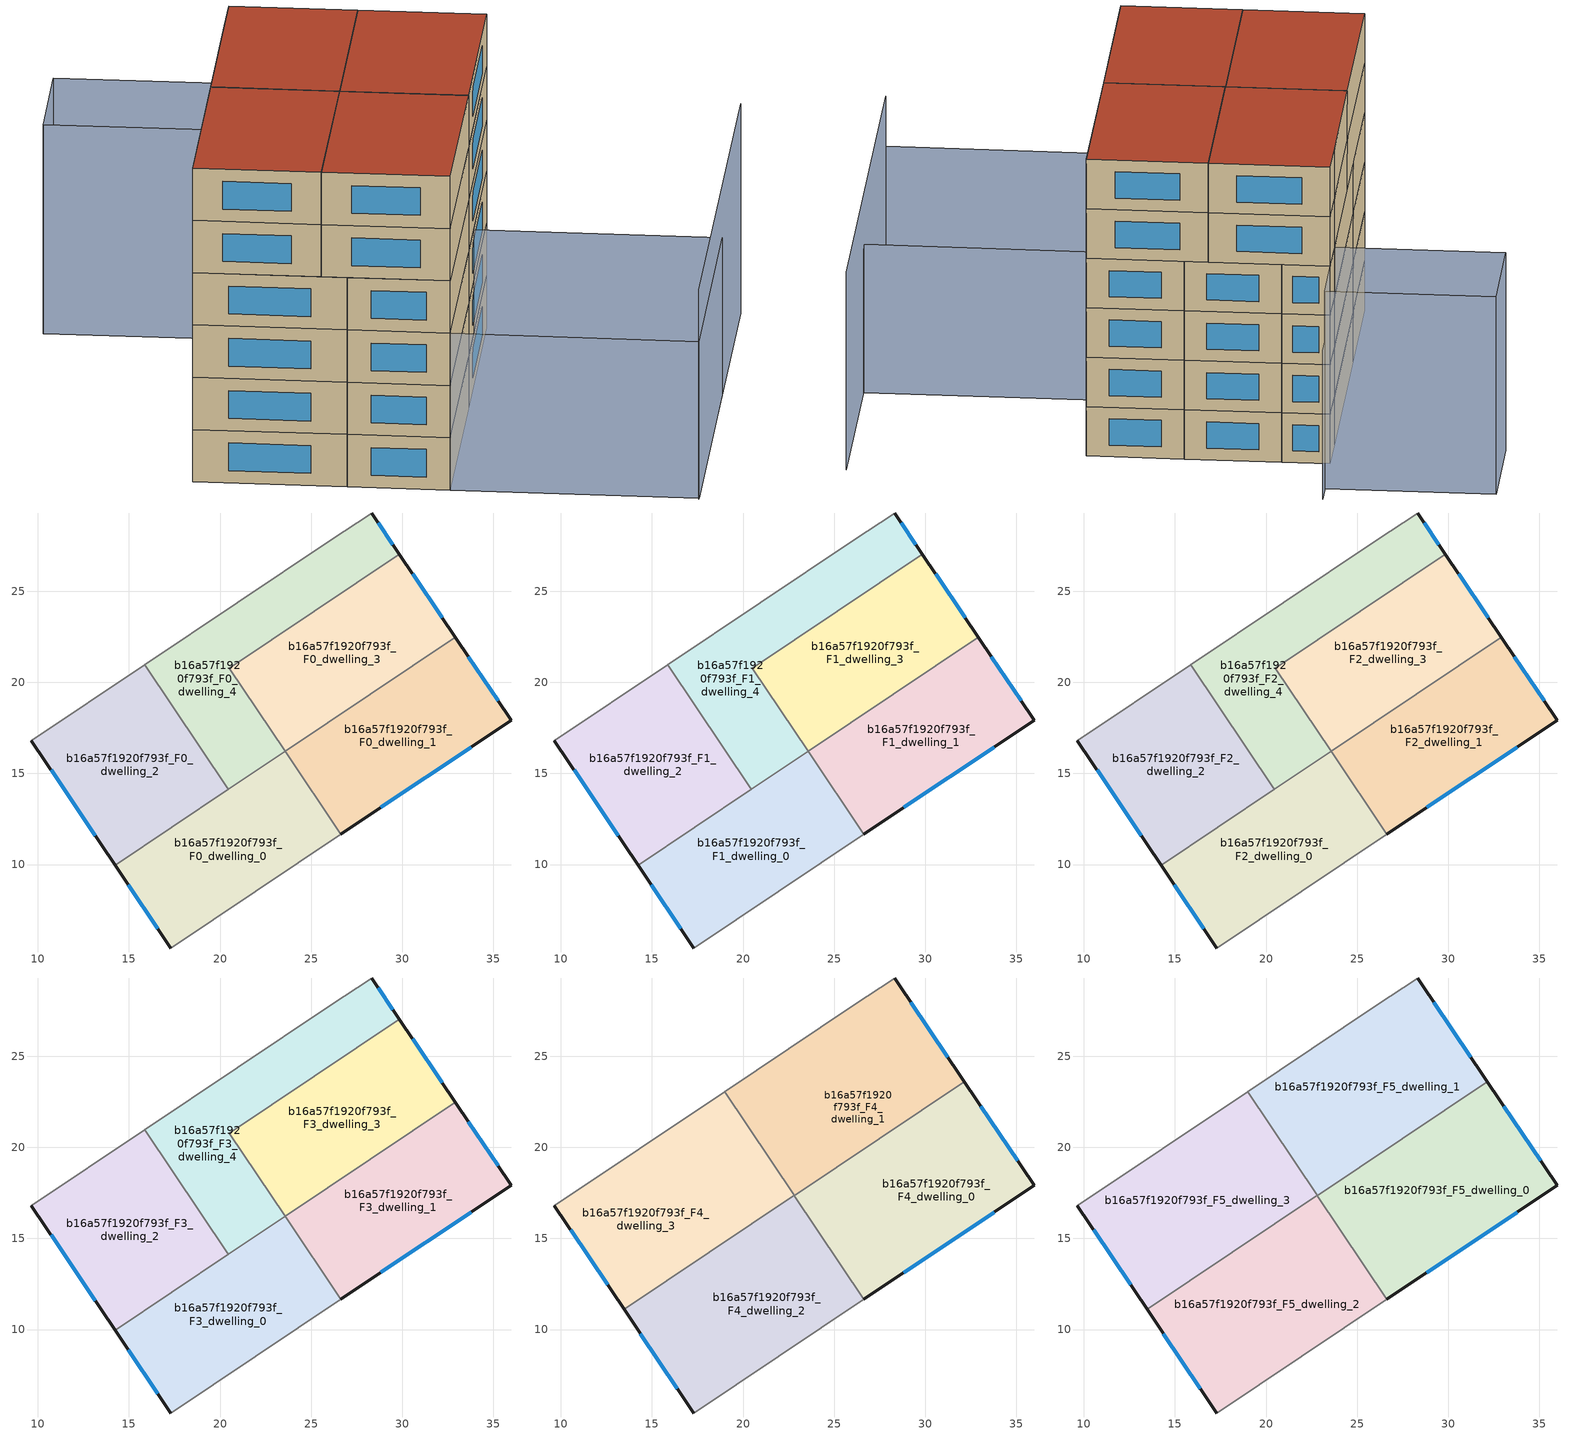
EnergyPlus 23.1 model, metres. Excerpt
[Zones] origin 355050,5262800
b16a57f1920f793f_F0_dwelling_0
 floor ground (EU_floor_Construction): 23.58,16.22 26.63,11.67 17.3,5.42 14.24,9.97 z0
 wall outside (EU_wall_Construction): 14.24,9.97 17.3,5.42 z0:3
 wall to b16a57f1920f793f_F0_dwelling_1 (EU_wall_Construction): 26.63,11.67 23.58,16.22 z0:3
 wall adiabatic (EU_wall_Construction): 17.3,5.42 26.63,11.67 z0:3
 wall to b16a57f1920f793f_F0_dwelling_2 (EU_wall_Construction): 20.45,14.13 14.24,9.97 z0:3
 wall to b16a57f1920f793f_F0_dwelling_4 (EU_wall_Construction): 23.57,16.21 20.45,14.13 z0:3
 wall to b16a57f1920f793f_F0_dwelling_3 (EU_wall_Construction): 23.58,16.23 23.57,16.22 z0:3
 window (EU_Window_Construction): 14.96,8.9 16.58,6.49 z0.7:2.3
b16a57f1920f793f_F0_dwelling_1
 floor ground (EU_floor_Construction): 32.9,22.47 35.97,17.91 26.63,11.67 23.58,16.22 z0
 wall outside (EU_wall_Construction): 26.63,11.67 35.97,17.91 32.9,22.47 z0:3
 wall to b16a57f1920f793f_F0_dwelling_3 (EU_wall_Construction): 32.9,22.47 23.58,16.22 z0:3
 window (EU_Window_Construction): 28.82,13.13 33.78,16.45 / 35.25,18.98 33.62,21.4 z0.7:2.3
b16a57f1920f793f_F0_dwelling_2
 floor ground (EU_floor_Construction): 15.87,20.97 20.45,14.13 14.24,9.97 9.65,16.8 z0
 wall outside (EU_wall_Construction): 9.65,16.8 14.24,9.97 z0:3
 wall adiabatic (EU_wall_Construction): 15.87,20.97 9.65,16.8 z0:3
 wall to b16a57f1920f793f_F0_dwelling_4 (EU_wall_Construction): 20.45,14.13 15.87,20.97 z0:3
 window (EU_Window_Construction): 10.72,15.19 13.16,11.57 z0.7:2.3
b16a57f1920f793f_F0_dwelling_3
 floor ground (EU_floor_Construction): 29.84,27.02 32.9,22.47 23.57,16.21 20.51,20.77 z0
 wall outside (EU_wall_Construction): 32.9,22.47 29.84,27.02 z0:3
 wall to b16a57f1920f793f_F0_dwelling_4 (EU_wall_Construction): 29.84,27.02 20.51,20.77 23.57,16.21 z0:3
 window (EU_Window_Construction): 32.18,23.54 30.56,25.95 z0.7:2.3
b16a57f1920f793f_F0_dwelling_4
 floor ground (EU_floor_Construction): 28.31,29.29 29.84,27.02 20.51,20.77 23.57,16.21 20.45,14.13 15.87,20.97 26.03,27.77 z0
 wall outside (EU_wall_Construction): 29.84,27.02 28.31,29.29 z0:3
 wall adiabatic (EU_wall_Construction): 28.31,29.29 26.03,27.77 15.87,20.97 z0:3
 window (EU_Window_Construction): 29.48,27.55 28.67,28.76 z0.7:2.3
b16a57f1920f793f_F1_dwelling_0
 floor to b16a57f1920f793f_F0_dwelling_0 (EU_floor_Construction): 23.58,16.22 26.63,11.67 17.3,5.42 14.24,9.97 z3
 wall outside (EU_wall_Construction): 14.24,9.97 17.3,5.42 z3:6
 wall to b16a57f1920f793f_F1_dwelling_1 (EU_wall_Construction): 26.63,11.67 23.58,16.22 z3:6
 wall adiabatic (EU_wall_Construction): 17.3,5.42 26.63,11.67 z3:6
 wall to b16a57f1920f793f_F1_dwelling_2 (EU_wall_Construction): 20.45,14.13 14.24,9.97 z3:6
 wall to b16a57f1920f793f_F1_dwelling_4 (EU_wall_Construction): 23.57,16.21 20.45,14.13 z3:6
 wall to b16a57f1920f793f_F1_dwelling_3 (EU_wall_Construction): 23.58,16.23 23.57,16.22 z3:6
 window (EU_Window_Construction): 14.96,8.9 16.58,6.49 z3.7:5.3
b16a57f1920f793f_F1_dwelling_1
 floor to b16a57f1920f793f_F0_dwelling_1 (EU_floor_Construction): 32.9,22.47 35.97,17.91 26.63,11.67 23.58,16.22 z3
 wall outside (EU_wall_Construction): 26.63,11.67 35.97,17.91 32.9,22.47 z3:6
 wall to b16a57f1920f793f_F1_dwelling_3 (EU_wall_Construction): 32.9,22.47 23.58,16.22 z3:6
 window (EU_Window_Construction): 28.82,13.13 33.78,16.45 / 35.25,18.98 33.62,21.4 z3.7:5.3
b16a57f1920f793f_F1_dwelling_2
 floor to b16a57f1920f793f_F0_dwelling_2 (EU_floor_Construction): 15.87,20.97 20.45,14.13 14.24,9.97 9.65,16.8 z3
 wall outside (EU_wall_Construction): 9.65,16.8 14.24,9.97 z3:6
 wall adiabatic (EU_wall_Construction): 15.87,20.97 9.65,16.8 z3:6
 wall to b16a57f1920f793f_F1_dwelling_4 (EU_wall_Construction): 20.45,14.13 15.87,20.97 z3:6
 window (EU_Window_Construction): 10.72,15.19 13.16,11.57 z3.7:5.3
b16a57f1920f793f_F1_dwelling_3
 floor to b16a57f1920f793f_F0_dwelling_3 (EU_floor_Construction): 29.84,27.02 32.9,22.47 23.57,16.21 20.51,20.77 z3
 wall outside (EU_wall_Construction): 32.9,22.47 29.84,27.02 z3:6
 wall to b16a57f1920f793f_F1_dwelling_4 (EU_wall_Construction): 29.84,27.02 20.51,20.77 23.57,16.21 z3:6
 window (EU_Window_Construction): 32.18,23.54 30.56,25.95 z3.7:5.3
b16a57f1920f793f_F1_dwelling_4
 floor to b16a57f1920f793f_F0_dwelling_4 (EU_floor_Construction): 28.31,29.29 29.84,27.02 20.51,20.77 23.57,16.21 20.45,14.13 15.87,20.97 26.03,27.77 z3
 wall outside (EU_wall_Construction): 29.84,27.02 28.31,29.29 z3:6
 wall adiabatic (EU_wall_Construction): 28.31,29.29 26.03,27.77 15.87,20.97 z3:6
 window (EU_Window_Construction): 29.48,27.55 28.67,28.76 z3.7:5.3
b16a57f1920f793f_F2_dwelling_0
 floor to b16a57f1920f793f_F1_dwelling_0 (EU_floor_Construction): 23.58,16.22 26.63,11.67 17.3,5.42 14.24,9.97 z6
 wall outside (EU_wall_Construction): 14.24,9.97 17.3,5.42 z6:9
 wall to b16a57f1920f793f_F2_dwelling_1 (EU_wall_Construction): 26.63,11.67 23.58,16.22 z6:9
 wall adiabatic (EU_wall_Construction): 17.3,5.42 26.63,11.67 z6:9
 wall to b16a57f1920f793f_F2_dwelling_2 (EU_wall_Construction): 20.45,14.13 14.24,9.97 z6:9
 wall to b16a57f1920f793f_F2_dwelling_4 (EU_wall_Construction): 23.57,16.21 20.45,14.13 z6:9
 wall to b16a57f1920f793f_F2_dwelling_3 (EU_wall_Construction): 23.58,16.23 23.57,16.22 z6:9
 window (EU_Window_Construction): 14.96,8.9 16.58,6.49 z6.7:8.3
b16a57f1920f793f_F2_dwelling_1
 floor to b16a57f1920f793f_F1_dwelling_1 (EU_floor_Construction): 32.9,22.47 35.97,17.91 26.63,11.67 23.58,16.22 z6
 wall outside (EU_wall_Construction): 26.63,11.67 35.97,17.91 32.9,22.47 z6:9
 wall to b16a57f1920f793f_F2_dwelling_3 (EU_wall_Construction): 32.9,22.47 23.58,16.22 z6:9
 window (EU_Window_Construction): 28.82,13.13 33.78,16.45 / 35.25,18.98 33.62,21.4 z6.7:8.3
b16a57f1920f793f_F2_dwelling_2
 floor to b16a57f1920f793f_F1_dwelling_2 (EU_floor_Construction): 15.87,20.97 20.45,14.13 14.24,9.97 9.65,16.8 z6
 wall outside (EU_wall_Construction): 9.65,16.8 14.24,9.97 z6:9
 wall adiabatic (EU_wall_Construction): 15.87,20.97 9.65,16.8 z6:9
 wall to b16a57f1920f793f_F2_dwelling_4 (EU_wall_Construction): 20.45,14.13 15.87,20.97 z6:9
 window (EU_Window_Construction): 10.72,15.19 13.16,11.57 z6.7:8.3
b16a57f1920f793f_F2_dwelling_3
 floor to b16a57f1920f793f_F1_dwelling_3 (EU_floor_Construction): 29.84,27.02 32.9,22.47 23.57,16.21 20.51,20.77 z6
 wall outside (EU_wall_Construction): 32.9,22.47 29.84,27.02 z6:9
 wall to b16a57f1920f793f_F2_dwelling_4 (EU_wall_Construction): 29.84,27.02 20.51,20.77 23.57,16.21 z6:9
 window (EU_Window_Construction): 32.18,23.54 30.56,25.95 z6.7:8.3
b16a57f1920f793f_F2_dwelling_4
 floor to b16a57f1920f793f_F1_dwelling_4 (EU_floor_Construction): 28.31,29.29 29.84,27.02 20.51,20.77 23.57,16.21 20.45,14.13 15.87,20.97 26.03,27.77 z6
 wall outside (EU_wall_Construction): 29.84,27.02 28.31,29.29 z6:9
 wall adiabatic (EU_wall_Construction): 28.31,29.29 26.03,27.77 15.87,20.97 z6:9
 window (EU_Window_Construction): 29.48,27.55 28.67,28.76 z6.7:8.3
b16a57f1920f793f_F3_dwelling_0
 floor to b16a57f1920f793f_F2_dwelling_0 (EU_floor_Construction): 23.58,16.22 26.63,11.67 17.3,5.42 14.24,9.97 z9
 wall outside (EU_wall_Construction): 14.24,9.97 17.3,5.42 z9:12
 wall to b16a57f1920f793f_F3_dwelling_1 (EU_wall_Construction): 26.63,11.67 23.58,16.22 z9:12
 wall adiabatic (EU_wall_Construction): 17.3,5.42 26.63,11.67 z9:12
 wall to b16a57f1920f793f_F3_dwelling_2 (EU_wall_Construction): 20.45,14.13 14.24,9.97 z9:12
 wall to b16a57f1920f793f_F3_dwelling_4 (EU_wall_Construction): 23.57,16.21 20.45,14.13 z9:12
 wall to b16a57f1920f793f_F3_dwelling_3 (EU_wall_Construction): 23.58,16.23 23.57,16.22 z9:12
 window (EU_Window_Construction): 14.96,8.9 16.58,6.49 z9.7:11.3
 ceiling adiabatic (EU_roof_Construction): 26.62,11.66 23.57,16.22 14.24,9.97 17.3,5.42 z12; 26.63,11.67 23.58,16.22 23.57,16.22 26.62,11.66 z12
b16a57f1920f793f_F3_dwelling_1
 floor to b16a57f1920f793f_F2_dwelling_1 (EU_floor_Construction): 32.9,22.47 35.97,17.91 26.63,11.67 23.58,16.22 z9
 wall outside (EU_wall_Construction): 26.63,11.67 35.97,17.91 32.9,22.47 z9:12
 wall to b16a57f1920f793f_F3_dwelling_3 (EU_wall_Construction): 32.9,22.47 23.58,16.22 z9:12
 window (EU_Window_Construction): 28.82,13.13 33.78,16.45 / 35.25,18.98 33.62,21.4 z9.7:11.3
 ceiling adiabatic (EU_roof_Construction): 35.97,17.91 32.9,22.47 23.58,16.22 26.63,11.67 z12
b16a57f1920f793f_F3_dwelling_2
 floor to b16a57f1920f793f_F2_dwelling_2 (EU_floor_Construction): 15.87,20.97 20.45,14.13 14.24,9.97 9.65,16.8 z9
 wall outside (EU_wall_Construction): 9.65,16.8 14.24,9.97 z9:12
 wall adiabatic (EU_wall_Construction): 15.87,20.97 9.65,16.8 z9:12
 wall to b16a57f1920f793f_F3_dwelling_4 (EU_wall_Construction): 20.45,14.13 15.87,20.97 z9:12
 window (EU_Window_Construction): 10.72,15.19 13.16,11.57 z9.7:11.3
b16a57f1920f793f_F3_dwelling_3
 floor to b16a57f1920f793f_F2_dwelling_3 (EU_floor_Construction): 29.84,27.02 32.9,22.47 23.57,16.21 20.51,20.77 z9
 wall outside (EU_wall_Construction): 32.9,22.47 29.84,27.02 z9:12
 wall to b16a57f1920f793f_F3_dwelling_4 (EU_wall_Construction): 29.84,27.02 20.51,20.77 23.57,16.21 z9:12
 window (EU_Window_Construction): 32.18,23.54 30.56,25.95 z9.7:11.3
b16a57f1920f793f_F3_dwelling_4
 floor to b16a57f1920f793f_F2_dwelling_4 (EU_floor_Construction): 28.31,29.29 29.84,27.02 20.51,20.77 23.57,16.21 20.45,14.13 15.87,20.97 26.03,27.77 z9
 wall outside (EU_wall_Construction): 29.84,27.02 28.31,29.29 z9:12
 wall adiabatic (EU_wall_Construction): 28.31,29.29 26.03,27.77 15.87,20.97 z9:12
 window (EU_Window_Construction): 29.48,27.55 28.67,28.76 z9.7:11.3
b16a57f1920f793f_F4_dwelling_0
 floor to b16a57f1920f793f_F3_dwelling_3 (EU_floor_Construction): 32.14,23.6 32.9,22.47 23.57,16.22 22.81,17.35 z12
 floor adiabatic (EU_floor_Construction): 32.9,22.47 32.14,23.6 35.97,17.91 26.62,11.66 23.57,16.22 z12
 wall outside (EU_wall_Construction): 26.62,11.66 35.97,17.91 32.14,23.6 z12:15
 wall to b16a57f1920f793f_F4_dwelling_1 (EU_wall_Construction): 32.14,23.6 22.81,17.35 z12:15
 wall to b16a57f1920f793f_F4_dwelling_2 (EU_wall_Construction): 22.81,17.35 26.62,11.66 z12:15
 window (EU_Window_Construction): 35.07,19.25 33.04,22.27 / 28.82,13.13 33.77,16.45 z12.7:14.3
b16a57f1920f793f_F4_dwelling_1
 floor to b16a57f1920f793f_F3_dwelling_3 (EU_floor_Construction): 29.84,27.02 32.14,23.6 22.81,17.35 20.52,20.78 z12
 floor to b16a57f1920f793f_F3_dwelling_4 (EU_floor_Construction): 28.31,29.29 29.84,27.02 20.52,20.78 18.99,23.06 26.03,27.77 z12
 wall outside (EU_wall_Construction): 32.14,23.6 28.31,29.29 z12:15
 wall adiabatic (EU_wall_Construction): 28.31,29.29 26.03,27.77 18.99,23.06 z12:15
 wall to b16a57f1920f793f_F4_dwelling_3 (EU_wall_Construction): 18.99,23.06 22.8,17.36 z12:15
 wall to b16a57f1920f793f_F4_dwelling_2 (EU_wall_Construction): 22.8,17.36 22.81,17.35 z12:15
 window (EU_Window_Construction): 31.24,24.94 29.21,27.95 z12.7:14.3
b16a57f1920f793f_F4_dwelling_2
 floor to b16a57f1920f793f_F3_dwelling_2 (EU_floor_Construction): 19.69,15.27 20.45,14.13 14.24,9.97 13.47,11.11 z12
 floor to b16a57f1920f793f_F3_dwelling_4 (EU_floor_Construction): 22.8,17.36 23.57,16.21 20.45,14.13 19.69,15.27 z12
 floor adiabatic (EU_floor_Construction): 23.57,16.21 22.8,17.36 26.62,11.66 17.3,5.42 13.47,11.11 14.24,9.97 z12
 wall outside (EU_wall_Construction): 13.47,11.11 17.3,5.42 z12:15
 wall adiabatic (EU_wall_Construction): 17.3,5.42 26.62,11.66 z12:15
 wall to b16a57f1920f793f_F4_dwelling_3 (EU_wall_Construction): 22.8,17.36 13.47,11.11 z12:15
 window (EU_Window_Construction): 14.37,9.78 16.4,6.76 z12.7:14.3
b16a57f1920f793f_F4_dwelling_3
 floor to b16a57f1920f793f_F3_dwelling_2 (EU_floor_Construction): 15.87,20.97 19.69,15.27 13.47,11.11 9.65,16.8 z12
 floor to b16a57f1920f793f_F3_dwelling_4 (EU_floor_Construction): 18.99,23.06 22.8,17.36 19.69,15.27 15.87,20.97 z12
 wall outside (EU_wall_Construction): 9.65,16.8 13.47,11.11 z12:15
 wall adiabatic (EU_wall_Construction): 18.99,23.06 9.65,16.8 z12:15
 window (EU_Window_Construction): 10.54,15.46 12.57,12.45 z12.7:14.3
b16a57f1920f793f_F5_dwelling_0
 floor to b16a57f1920f793f_F4_dwelling_0 (EU_floor_Construction): 32.14,23.6 35.97,17.91 26.62,11.66 22.81,17.35 z15
 wall outside (EU_wall_Construction): 26.62,11.66 35.97,17.91 32.14,23.6 z15:18
 wall to b16a57f1920f793f_F5_dwelling_1 (EU_wall_Construction): 32.14,23.6 22.81,17.35 z15:18
 wall to b16a57f1920f793f_F5_dwelling_2 (EU_wall_Construction): 22.81,17.35 26.62,11.66 z15:18
 window (EU_Window_Construction): 35.07,19.25 33.04,22.27 / 28.82,13.13 33.77,16.45 z15.7:17.3
 roof outside (EU_roof_Construction): 35.97,17.91 32.14,23.6 22.81,17.35 26.62,11.66 z18
b16a57f1920f793f_F5_dwelling_1
 floor to b16a57f1920f793f_F4_dwelling_1 (EU_floor_Construction): 28.31,29.29 32.14,23.6 22.81,17.35 18.99,23.06 26.03,27.77 z15
 wall outside (EU_wall_Construction): 32.14,23.6 28.31,29.29 z15:18
 wall adiabatic (EU_wall_Construction): 28.31,29.29 26.03,27.77 18.99,23.06 z15:18
 wall to b16a57f1920f793f_F5_dwelling_3 (EU_wall_Construction): 18.99,23.06 22.8,17.36 z15:18
 wall to b16a57f1920f793f_F5_dwelling_2 (EU_wall_Construction): 22.8,17.36 22.81,17.35 z15:18
 window (EU_Window_Construction): 31.24,24.94 29.21,27.95 z15.7:17.3
 roof outside (EU_roof_Construction): 32.14,23.6 28.31,29.29 26.03,27.77 18.99,23.06 22.81,17.35 z18
b16a57f1920f793f_F5_dwelling_2
 floor to b16a57f1920f793f_F4_dwelling_2 (EU_floor_Construction): 22.8,17.36 26.62,11.66 17.3,5.42 13.47,11.11 z15
 wall outside (EU_wall_Construction): 13.47,11.11 17.3,5.42 z15:18
 wall adiabatic (EU_wall_Construction): 17.3,5.42 26.62,11.66 z15:18
 wall to b16a57f1920f793f_F5_dwelling_3 (EU_wall_Construction): 22.8,17.36 13.47,11.11 z15:18
 window (EU_Window_Construction): 14.37,9.78 16.4,6.76 z15.7:17.3
 roof outside (EU_roof_Construction): 26.62,11.66 22.8,17.36 13.47,11.11 17.3,5.42 z18
b16a57f1920f793f_F5_dwelling_3
 floor to b16a57f1920f793f_F4_dwelling_3 (EU_floor_Construction): 18.99,23.06 22.8,17.36 13.47,11.11 9.65,16.8 z15
 wall outside (EU_wall_Construction): 9.65,16.8 13.47,11.11 z15:18
 wall adiabatic (EU_wall_Construction): 18.99,23.06 9.65,16.8 z15:18
 window (EU_Window_Construction): 10.54,15.46 12.57,12.45 z15.7:17.3
 roof outside (EU_roof_Construction): 22.8,17.36 18.99,23.06 9.65,16.8 13.47,11.11 z18
shading: 24.57,-5.62 45.99,8.69 / 26.04,27.75 20.65,35.76 / 20.65,35.76 25.98,39.35 / 25.98,39.35 31.37,31.34 / 31.37,31.34 26.04,27.75 z0:12; 32.6,32.17 9.64,16.8 / 17.3,5.42 29.21,13.4 / 29.21,13.4 36.57,2.4 / 36.57,2.4 24.65,-5.58 / 24.65,-5.58 17.3,5.42 z0:9
[Building]
EU S2 Campaign: North Axis=0; Terrain=City; Solar Distribution=FullExterior
[Site:Location]
Budapest.Ferenc.Liszt.Intl.AP: Latitude=47.437; Longitude=19.256; Time Zone=1; Elevation=185
[SizingPeriod:WeatherFileDays]
AnnualSizingPeriod: Begin Month=1; Begin Day of Month=1; End Month=12; End Day of Month=31; Day of Week for Start Day=Monday; Use Weather File Daylight Saving Period=No; Use Weather File Rain and Snow Indicators=No
[MATERIAL]
EU_InternalMass_Material: Roughness=MediumRough; Thickness=0.1; Conductivity=1; Density=1800; Specific Heat=900; Thermal Absorptance=0.9; Solar Absorptance=0.7; Visible Absorptance=0.7
[MATERIAL:NOMASS] Roughness=MediumRough; Thermal Absorptance=0.9; Solar Absorptance=0.7; Visible Absorptance=0.7
Name | Thermal Resistance
EU_wall_NoMass | 0.832559
EU_roof_NoMass | 1.39638
EU_floor_NoMass | 0.872794
[WINDOWMATERIAL:SIMPLEGLAZINGSYSTEM]
EU_Window_SimpleGlazing: UFactor=2.79869; Solar Heat Gain Coefficient=0.75; Visible Transmittance=0.75
[CONSTRUCTION]
EU_wall_Construction: EU_wall_NoMass
EU_roof_Construction: EU_roof_NoMass
EU_floor_Construction: EU_floor_NoMass
EU_Window_Construction: EU_Window_SimpleGlazing
EU_InternalMass_Construction: EU_InternalMass_Material
[ZONE] Type=1; Multiplier=1; Ceiling Height=autocalculate; Floor Area=autocalculate; Part of Total Floor Area=Yes
Name | Volume
b16a57f1920f793f_F0_dwelling_0; b16a57f1920f793f_F1_dwelling_0; b16a57f1920f793f_F2_dwelling_0; b16a57f1920f793f_F3_dwelling_0 | 184.855
b16a57f1920f793f_F4_dwelling_0; b16a57f1920f793f_F5_dwelling_0 | 231.063
b16a57f1920f793f_F0_dwelling_1; b16a57f1920f793f_F1_dwelling_1; b16a57f1920f793f_F2_dwelling_1; b16a57f1920f793f_F3_dwelling_1 | 184.849
b16a57f1920f793f_F4_dwelling_1; b16a57f1920f793f_F5_dwelling_1 | 231.07
b16a57f1920f793f_F0_dwelling_2; b16a57f1920f793f_F1_dwelling_2; b16a57f1920f793f_F2_dwelling_2; b16a57f1920f793f_F3_dwelling_2 | 184.856
b16a57f1920f793f_F4_dwelling_2; b16a57f1920f793f_F5_dwelling_2 | 231.064
b16a57f1920f793f_F0_dwelling_3; b16a57f1920f793f_F1_dwelling_3; b16a57f1920f793f_F2_dwelling_3; b16a57f1920f793f_F3_dwelling_3 | 184.841
b16a57f1920f793f_F4_dwelling_3; b16a57f1920f793f_F5_dwelling_3 | 231.068
b16a57f1920f793f_F0_dwelling_4; b16a57f1920f793f_F1_dwelling_4; b16a57f1920f793f_F2_dwelling_4; b16a57f1920f793f_F3_dwelling_4 | 184.837
[INTERNALMASS] Construction=EU_InternalMass_Construction
Name | Zone or ZoneList | Surface Area
b16a57f1920f793f_F0_dwelling_0_EU_InternalMass | b16a57f1920f793f_F0_dwelling_0 | 61.6178
b16a57f1920f793f_F0_dwelling_1_EU_InternalMass | b16a57f1920f793f_F0_dwelling_1 | 61.6183
b16a57f1920f793f_F0_dwelling_2_EU_InternalMass | b16a57f1920f793f_F0_dwelling_2 | 61.6203
b16a57f1920f793f_F0_dwelling_3_EU_InternalMass | b16a57f1920f793f_F0_dwelling_3 | 61.6151
b16a57f1920f793f_F0_dwelling_4_EU_InternalMass | b16a57f1920f793f_F0_dwelling_4 | 61.6123
b16a57f1920f793f_F1_dwelling_0_EU_InternalMass | b16a57f1920f793f_F1_dwelling_0 | 61.6178
b16a57f1920f793f_F1_dwelling_1_EU_InternalMass | b16a57f1920f793f_F1_dwelling_1 | 61.6183
b16a57f1920f793f_F1_dwelling_2_EU_InternalMass | b16a57f1920f793f_F1_dwelling_2 | 61.6203
b16a57f1920f793f_F1_dwelling_3_EU_InternalMass | b16a57f1920f793f_F1_dwelling_3 | 61.6151
b16a57f1920f793f_F1_dwelling_4_EU_InternalMass | b16a57f1920f793f_F1_dwelling_4 | 61.6123
b16a57f1920f793f_F2_dwelling_0_EU_InternalMass | b16a57f1920f793f_F2_dwelling_0 | 61.6178
b16a57f1920f793f_F2_dwelling_1_EU_InternalMass | b16a57f1920f793f_F2_dwelling_1 | 61.6183
b16a57f1920f793f_F2_dwelling_2_EU_InternalMass | b16a57f1920f793f_F2_dwelling_2 | 61.6203
b16a57f1920f793f_F2_dwelling_3_EU_InternalMass | b16a57f1920f793f_F2_dwelling_3 | 61.6151
b16a57f1920f793f_F2_dwelling_4_EU_InternalMass | b16a57f1920f793f_F2_dwelling_4 | 61.6123
b16a57f1920f793f_F3_dwelling_0_EU_InternalMass | b16a57f1920f793f_F3_dwelling_0 | 61.6178
b16a57f1920f793f_F3_dwelling_1_EU_InternalMass | b16a57f1920f793f_F3_dwelling_1 | 61.6183
b16a57f1920f793f_F3_dwelling_2_EU_InternalMass | b16a57f1920f793f_F3_dwelling_2 | 61.6203
b16a57f1920f793f_F3_dwelling_3_EU_InternalMass | b16a57f1920f793f_F3_dwelling_3 | 61.6151
b16a57f1920f793f_F3_dwelling_4_EU_InternalMass | b16a57f1920f793f_F3_dwelling_4 | 61.6123
b16a57f1920f793f_F4_dwelling_0_EU_InternalMass | b16a57f1920f793f_F4_dwelling_0 | 77.0209
b16a57f1920f793f_F4_dwelling_1_EU_InternalMass | b16a57f1920f793f_F4_dwelling_1 | 77.0232
b16a57f1920f793f_F4_dwelling_2_EU_InternalMass | b16a57f1920f793f_F4_dwelling_2 | 77.0213
b16a57f1920f793f_F4_dwelling_3_EU_InternalMass | b16a57f1920f793f_F4_dwelling_3 | 77.0227
b16a57f1920f793f_F5_dwelling_0_EU_InternalMass | b16a57f1920f793f_F5_dwelling_0 | 77.0209
b16a57f1920f793f_F5_dwelling_1_EU_InternalMass | b16a57f1920f793f_F5_dwelling_1 | 77.0232
b16a57f1920f793f_F5_dwelling_2_EU_InternalMass | b16a57f1920f793f_F5_dwelling_2 | 77.0213
b16a57f1920f793f_F5_dwelling_3_EU_InternalMass | b16a57f1920f793f_F5_dwelling_3 | 77.0227
[OTHEREQUIPMENT] Fuel Type=Electricity; Design Level Calculation Method=Watts/Area; Power per Zone Floor Area=1; Fraction Latent=0; Fraction Radiant=0; Fraction Lost=0; Carbon Dioxide Generation Rate=0; EndUse Subcategory=EU_Step8_InternalGains
Name | Zone or ZoneList or Space or SpaceList | Schedule
EU_Step8_InternalGain_b16a57f1920f793f_F0_dwelling_0_f000 | b16a57f1920f793f_F0_dwelling_0 | EU_Step8_GainSchedule_b16a57f1920f793f_F0_dwelling_0_f000
EU_Step8_InternalGain_b16a57f1920f793f_F0_dwelling_1_f000 | b16a57f1920f793f_F0_dwelling_1 | EU_Step8_GainSchedule_b16a57f1920f793f_F0_dwelling_1_f000
EU_Step8_InternalGain_b16a57f1920f793f_F0_dwelling_2_f000 | b16a57f1920f793f_F0_dwelling_2 | EU_Step8_GainSchedule_b16a57f1920f793f_F0_dwelling_2_f000
EU_Step8_InternalGain_b16a57f1920f793f_F0_dwelling_3_f000 | b16a57f1920f793f_F0_dwelling_3 | EU_Step8_GainSchedule_b16a57f1920f793f_F0_dwelling_3_f000
EU_Step8_InternalGain_b16a57f1920f793f_F0_dwelling_4_f000 | b16a57f1920f793f_F0_dwelling_4 | EU_Step8_GainSchedule_b16a57f1920f793f_F0_dwelling_4_f000
EU_Step8_InternalGain_b16a57f1920f793f_F1_dwelling_0_f000 | b16a57f1920f793f_F1_dwelling_0 | EU_Step8_GainSchedule_b16a57f1920f793f_F1_dwelling_0_f000
EU_Step8_InternalGain_b16a57f1920f793f_F1_dwelling_1_f000 | b16a57f1920f793f_F1_dwelling_1 | EU_Step8_GainSchedule_b16a57f1920f793f_F1_dwelling_1_f000
EU_Step8_InternalGain_b16a57f1920f793f_F1_dwelling_2_f000 | b16a57f1920f793f_F1_dwelling_2 | EU_Step8_GainSchedule_b16a57f1920f793f_F1_dwelling_2_f000
EU_Step8_InternalGain_b16a57f1920f793f_F1_dwelling_3_f000 | b16a57f1920f793f_F1_dwelling_3 | EU_Step8_GainSchedule_b16a57f1920f793f_F1_dwelling_3_f000
EU_Step8_InternalGain_b16a57f1920f793f_F1_dwelling_4_f000 | b16a57f1920f793f_F1_dwelling_4 | EU_Step8_GainSchedule_b16a57f1920f793f_F1_dwelling_4_f000
EU_Step8_InternalGain_b16a57f1920f793f_F2_dwelling_0_f000 | b16a57f1920f793f_F2_dwelling_0 | EU_Step8_GainSchedule_b16a57f1920f793f_F2_dwelling_0_f000
EU_Step8_InternalGain_b16a57f1920f793f_F2_dwelling_1_f000 | b16a57f1920f793f_F2_dwelling_1 | EU_Step8_GainSchedule_b16a57f1920f793f_F2_dwelling_1_f000
EU_Step8_InternalGain_b16a57f1920f793f_F2_dwelling_2_f000 | b16a57f1920f793f_F2_dwelling_2 | EU_Step8_GainSchedule_b16a57f1920f793f_F2_dwelling_2_f000
EU_Step8_InternalGain_b16a57f1920f793f_F2_dwelling_3_f000 | b16a57f1920f793f_F2_dwelling_3 | EU_Step8_GainSchedule_b16a57f1920f793f_F2_dwelling_3_f000
EU_Step8_InternalGain_b16a57f1920f793f_F2_dwelling_4_f000 | b16a57f1920f793f_F2_dwelling_4 | EU_Step8_GainSchedule_b16a57f1920f793f_F2_dwelling_4_f000
EU_Step8_InternalGain_b16a57f1920f793f_F3_dwelling_0_f000 | b16a57f1920f793f_F3_dwelling_0 | EU_Step8_GainSchedule_b16a57f1920f793f_F3_dwelling_0_f000
EU_Step8_InternalGain_b16a57f1920f793f_F3_dwelling_1_f000 | b16a57f1920f793f_F3_dwelling_1 | EU_Step8_GainSchedule_b16a57f1920f793f_F3_dwelling_1_f000
EU_Step8_InternalGain_b16a57f1920f793f_F3_dwelling_2_f000 | b16a57f1920f793f_F3_dwelling_2 | EU_Step8_GainSchedule_b16a57f1920f793f_F3_dwelling_2_f000
EU_Step8_InternalGain_b16a57f1920f793f_F3_dwelling_3_f000 | b16a57f1920f793f_F3_dwelling_3 | EU_Step8_GainSchedule_b16a57f1920f793f_F3_dwelling_3_f000
EU_Step8_InternalGain_b16a57f1920f793f_F3_dwelling_4_f000 | b16a57f1920f793f_F3_dwelling_4 | EU_Step8_GainSchedule_b16a57f1920f793f_F3_dwelling_4_f000
EU_Step8_InternalGain_b16a57f1920f793f_F4_dwelling_0_f000 | b16a57f1920f793f_F4_dwelling_0 | EU_Step8_GainSchedule_b16a57f1920f793f_F4_dwelling_0_f000
EU_Step8_InternalGain_b16a57f1920f793f_F4_dwelling_1_f000 | b16a57f1920f793f_F4_dwelling_1 | EU_Step8_GainSchedule_b16a57f1920f793f_F4_dwelling_1_f000
EU_Step8_InternalGain_b16a57f1920f793f_F4_dwelling_2_f000 | b16a57f1920f793f_F4_dwelling_2 | EU_Step8_GainSchedule_b16a57f1920f793f_F4_dwelling_2_f000
EU_Step8_InternalGain_b16a57f1920f793f_F4_dwelling_3_f000 | b16a57f1920f793f_F4_dwelling_3 | EU_Step8_GainSchedule_b16a57f1920f793f_F4_dwelling_3_f000
EU_Step8_InternalGain_b16a57f1920f793f_F5_dwelling_0_f000 | b16a57f1920f793f_F5_dwelling_0 | EU_Step8_GainSchedule_b16a57f1920f793f_F5_dwelling_0_f000
EU_Step8_InternalGain_b16a57f1920f793f_F5_dwelling_1_f000 | b16a57f1920f793f_F5_dwelling_1 | EU_Step8_GainSchedule_b16a57f1920f793f_F5_dwelling_1_f000
EU_Step8_InternalGain_b16a57f1920f793f_F5_dwelling_2_f000 | b16a57f1920f793f_F5_dwelling_2 | EU_Step8_GainSchedule_b16a57f1920f793f_F5_dwelling_2_f000
EU_Step8_InternalGain_b16a57f1920f793f_F5_dwelling_3_f000 | b16a57f1920f793f_F5_dwelling_3 | EU_Step8_GainSchedule_b16a57f1920f793f_F5_dwelling_3_f000
[ZONEVENTILATION:DESIGNFLOWRATE] Schedule=EU_AlwaysOn; Design Flow Rate Calculation Method=AirChanges/Hour; Air Changes per Hour=0.475469; Ventilation Type=Natural; Fan Pressure Rise=0; Fan Total Efficiency=1; Constant Term Coefficient=1; Temperature Term Coefficient=0; Velocity Term Coefficient=0; Velocity Squared Term Coefficient=0; Minimum Indoor Temperature=-100; Maximum Indoor Temperature=100; Delta Temperature=-100; Minimum Outdoor Temperature=-100; Maximum Outdoor Temperature=100; Maximum Wind Speed=40
Name | Zone or ZoneList or Space or SpaceList
EU_ConstantAir_b16a57f1920f793f_F0_dwelling_0 | b16a57f1920f793f_F0_dwelling_0
EU_ConstantAir_b16a57f1920f793f_F0_dwelling_1 | b16a57f1920f793f_F0_dwelling_1
EU_ConstantAir_b16a57f1920f793f_F0_dwelling_2 | b16a57f1920f793f_F0_dwelling_2
EU_ConstantAir_b16a57f1920f793f_F0_dwelling_3 | b16a57f1920f793f_F0_dwelling_3
EU_ConstantAir_b16a57f1920f793f_F0_dwelling_4 | b16a57f1920f793f_F0_dwelling_4
EU_ConstantAir_b16a57f1920f793f_F1_dwelling_0 | b16a57f1920f793f_F1_dwelling_0
EU_ConstantAir_b16a57f1920f793f_F1_dwelling_1 | b16a57f1920f793f_F1_dwelling_1
EU_ConstantAir_b16a57f1920f793f_F1_dwelling_2 | b16a57f1920f793f_F1_dwelling_2
EU_ConstantAir_b16a57f1920f793f_F1_dwelling_3 | b16a57f1920f793f_F1_dwelling_3
EU_ConstantAir_b16a57f1920f793f_F1_dwelling_4 | b16a57f1920f793f_F1_dwelling_4
EU_ConstantAir_b16a57f1920f793f_F2_dwelling_0 | b16a57f1920f793f_F2_dwelling_0
EU_ConstantAir_b16a57f1920f793f_F2_dwelling_1 | b16a57f1920f793f_F2_dwelling_1
EU_ConstantAir_b16a57f1920f793f_F2_dwelling_2 | b16a57f1920f793f_F2_dwelling_2
EU_ConstantAir_b16a57f1920f793f_F2_dwelling_3 | b16a57f1920f793f_F2_dwelling_3
EU_ConstantAir_b16a57f1920f793f_F2_dwelling_4 | b16a57f1920f793f_F2_dwelling_4
EU_ConstantAir_b16a57f1920f793f_F3_dwelling_0 | b16a57f1920f793f_F3_dwelling_0
EU_ConstantAir_b16a57f1920f793f_F3_dwelling_1 | b16a57f1920f793f_F3_dwelling_1
EU_ConstantAir_b16a57f1920f793f_F3_dwelling_2 | b16a57f1920f793f_F3_dwelling_2
EU_ConstantAir_b16a57f1920f793f_F3_dwelling_3 | b16a57f1920f793f_F3_dwelling_3
EU_ConstantAir_b16a57f1920f793f_F3_dwelling_4 | b16a57f1920f793f_F3_dwelling_4
EU_ConstantAir_b16a57f1920f793f_F4_dwelling_0 | b16a57f1920f793f_F4_dwelling_0
EU_ConstantAir_b16a57f1920f793f_F4_dwelling_1 | b16a57f1920f793f_F4_dwelling_1
EU_ConstantAir_b16a57f1920f793f_F4_dwelling_2 | b16a57f1920f793f_F4_dwelling_2
EU_ConstantAir_b16a57f1920f793f_F4_dwelling_3 | b16a57f1920f793f_F4_dwelling_3
EU_ConstantAir_b16a57f1920f793f_F5_dwelling_0 | b16a57f1920f793f_F5_dwelling_0
EU_ConstantAir_b16a57f1920f793f_F5_dwelling_1 | b16a57f1920f793f_F5_dwelling_1
EU_ConstantAir_b16a57f1920f793f_F5_dwelling_2 | b16a57f1920f793f_F5_dwelling_2
EU_ConstantAir_b16a57f1920f793f_F5_dwelling_3 | b16a57f1920f793f_F5_dwelling_3
[HVACTEMPLATE:THERMOSTAT] Constant Heating Setpoint=20; Constant Cooling Setpoint=50
EU_HeatOnly_b16a57f1920f793f_F0_dwelling_0; EU_HeatOnly_b16a57f1920f793f_F0_dwelling_1; EU_HeatOnly_b16a57f1920f793f_F0_dwelling_2; EU_HeatOnly_b16a57f1920f793f_F0_dwelling_3; EU_HeatOnly_b16a57f1920f793f_F0_dwelling_4; EU_HeatOnly_b16a57f1920f793f_F1_dwelling_0; EU_HeatOnly_b16a57f1920f793f_F1_dwelling_1; EU_HeatOnly_b16a57f1920f793f_F1_dwelling_2; EU_HeatOnly_b16a57f1920f793f_F1_dwelling_3; EU_HeatOnly_b16a57f1920f793f_F1_dwelling_4; EU_HeatOnly_b16a57f1920f793f_F2_dwelling_0; EU_HeatOnly_b16a57f1920f793f_F2_dwelling_1; EU_HeatOnly_b16a57f1920f793f_F2_dwelling_2; EU_HeatOnly_b16a57f1920f793f_F2_dwelling_3; EU_HeatOnly_b16a57f1920f793f_F2_dwelling_4; EU_HeatOnly_b16a57f1920f793f_F3_dwelling_0; EU_HeatOnly_b16a57f1920f793f_F3_dwelling_1; EU_HeatOnly_b16a57f1920f793f_F3_dwelling_2; EU_HeatOnly_b16a57f1920f793f_F3_dwelling_3; EU_HeatOnly_b16a57f1920f793f_F3_dwelling_4; EU_HeatOnly_b16a57f1920f793f_F4_dwelling_0; EU_HeatOnly_b16a57f1920f793f_F4_dwelling_1; EU_HeatOnly_b16a57f1920f793f_F4_dwelling_2; EU_HeatOnly_b16a57f1920f793f_F4_dwelling_3; EU_HeatOnly_b16a57f1920f793f_F5_dwelling_0; EU_HeatOnly_b16a57f1920f793f_F5_dwelling_1; EU_HeatOnly_b16a57f1920f793f_F5_dwelling_2; EU_HeatOnly_b16a57f1920f793f_F5_dwelling_3
[HVACTEMPLATE:ZONE:IDEALLOADSAIRSYSTEM] System Availability Schedule=EU_AlwaysOn; Maximum Heating Supply Air Temperature=50; Minimum Cooling Supply Air Temperature=13; Maximum Heating Supply Air Humidity Ratio=0.0156; Minimum Cooling Supply Air Humidity Ratio=0.0077; Heating Limit=NoLimit; Cooling Limit=NoLimit; Heating Availability Schedule=EU_AlwaysOn; Cooling Availability Schedule=EU_CoolingOff; Dehumidification Control Type=ConstantSensibleHeatRatio; Cooling Sensible Heat Ratio=0.7; Dehumidification Setpoint=60; Humidification Control Type=None; Humidification Setpoint=30; Outdoor Air Method=None; Outdoor Air Flow Rate per Person=0.00944; Outdoor Air Flow Rate per Zone Floor Area=0; Outdoor Air Flow Rate per Zone=0; Demand Controlled Ventilation Type=None; Outdoor Air Economizer Type=NoEconomizer; Heat Recovery Type=None; Sensible Heat Recovery Effectiveness=0.7; Latent Heat Recovery Effectiveness=0.65
Name | Template Thermostat
b16a57f1920f793f_F0_dwelling_0 | EU_HeatOnly_b16a57f1920f793f_F0_dwelling_0
b16a57f1920f793f_F0_dwelling_1 | EU_HeatOnly_b16a57f1920f793f_F0_dwelling_1
b16a57f1920f793f_F0_dwelling_2 | EU_HeatOnly_b16a57f1920f793f_F0_dwelling_2
b16a57f1920f793f_F0_dwelling_3 | EU_HeatOnly_b16a57f1920f793f_F0_dwelling_3
b16a57f1920f793f_F0_dwelling_4 | EU_HeatOnly_b16a57f1920f793f_F0_dwelling_4
b16a57f1920f793f_F1_dwelling_0 | EU_HeatOnly_b16a57f1920f793f_F1_dwelling_0
b16a57f1920f793f_F1_dwelling_1 | EU_HeatOnly_b16a57f1920f793f_F1_dwelling_1
b16a57f1920f793f_F1_dwelling_2 | EU_HeatOnly_b16a57f1920f793f_F1_dwelling_2
b16a57f1920f793f_F1_dwelling_3 | EU_HeatOnly_b16a57f1920f793f_F1_dwelling_3
b16a57f1920f793f_F1_dwelling_4 | EU_HeatOnly_b16a57f1920f793f_F1_dwelling_4
b16a57f1920f793f_F2_dwelling_0 | EU_HeatOnly_b16a57f1920f793f_F2_dwelling_0
b16a57f1920f793f_F2_dwelling_1 | EU_HeatOnly_b16a57f1920f793f_F2_dwelling_1
b16a57f1920f793f_F2_dwelling_2 | EU_HeatOnly_b16a57f1920f793f_F2_dwelling_2
b16a57f1920f793f_F2_dwelling_3 | EU_HeatOnly_b16a57f1920f793f_F2_dwelling_3
b16a57f1920f793f_F2_dwelling_4 | EU_HeatOnly_b16a57f1920f793f_F2_dwelling_4
b16a57f1920f793f_F3_dwelling_0 | EU_HeatOnly_b16a57f1920f793f_F3_dwelling_0
b16a57f1920f793f_F3_dwelling_1 | EU_HeatOnly_b16a57f1920f793f_F3_dwelling_1
b16a57f1920f793f_F3_dwelling_2 | EU_HeatOnly_b16a57f1920f793f_F3_dwelling_2
b16a57f1920f793f_F3_dwelling_3 | EU_HeatOnly_b16a57f1920f793f_F3_dwelling_3
b16a57f1920f793f_F3_dwelling_4 | EU_HeatOnly_b16a57f1920f793f_F3_dwelling_4
b16a57f1920f793f_F4_dwelling_0 | EU_HeatOnly_b16a57f1920f793f_F4_dwelling_0
b16a57f1920f793f_F4_dwelling_1 | EU_HeatOnly_b16a57f1920f793f_F4_dwelling_1
b16a57f1920f793f_F4_dwelling_2 | EU_HeatOnly_b16a57f1920f793f_F4_dwelling_2
b16a57f1920f793f_F4_dwelling_3 | EU_HeatOnly_b16a57f1920f793f_F4_dwelling_3
b16a57f1920f793f_F5_dwelling_0 | EU_HeatOnly_b16a57f1920f793f_F5_dwelling_0
b16a57f1920f793f_F5_dwelling_1 | EU_HeatOnly_b16a57f1920f793f_F5_dwelling_1
b16a57f1920f793f_F5_dwelling_2 | EU_HeatOnly_b16a57f1920f793f_F5_dwelling_2
b16a57f1920f793f_F5_dwelling_3 | EU_HeatOnly_b16a57f1920f793f_F5_dwelling_3
[SIZING:ZONE] Zone Cooling Design Supply Air Temperature Input Method=SupplyAirTemperature; Zone Cooling Design Supply Air Temperature=13; Zone Heating Design Supply Air Temperature Input Method=SupplyAirTemperature; Zone Heating Design Supply Air Temperature=50; Zone Cooling Design Supply Air Humidity Ratio=0.008; Zone Heating Design Supply Air Humidity Ratio=0.008; Cooling Design Air Flow Method=DesignDay; Cooling Design Air Flow Rate=0; Cooling Minimum Air Flow per Zone Floor Area=0.000762; Cooling Minimum Air Flow=0; Cooling Minimum Air Flow Fraction=0.2; Heating Design Air Flow Method=DesignDay; Heating Design Air Flow Rate=0; Heating Maximum Air Flow per Zone Floor Area=0.002032; Heating Maximum Air Flow=0.141576; Heating Maximum Air Flow Fraction=0.3; Account for Dedicated Outdoor Air System=No; Dedicated Outdoor Air System Control Strategy=NeutralSupplyAir; Dedicated Outdoor Air Low Setpoint Temperature for Design=autosize; Dedicated Outdoor Air High Setpoint Temperature for Design=autosize; Zone Load Sizing Method=Sensible Load Only No Latent Load; Zone Latent Cooling Design Supply Air Humidity Ratio Input Method=HumidityRatioDifference; Zone Cooling Design Supply Air Humidity Ratio Difference=0.005; Zone Latent Heating Design Supply Air Humidity Ratio Input Method=HumidityRatioDifference; Zone Humidification Design Supply Air Humidity Ratio Difference=0.005
b16a57f1920f793f_F0_dwelling_0; b16a57f1920f793f_F0_dwelling_1; b16a57f1920f793f_F0_dwelling_2; b16a57f1920f793f_F0_dwelling_3; b16a57f1920f793f_F0_dwelling_4; b16a57f1920f793f_F1_dwelling_0; b16a57f1920f793f_F1_dwelling_1; b16a57f1920f793f_F1_dwelling_2; b16a57f1920f793f_F1_dwelling_3; b16a57f1920f793f_F1_dwelling_4; b16a57f1920f793f_F2_dwelling_0; b16a57f1920f793f_F2_dwelling_1; b16a57f1920f793f_F2_dwelling_2; b16a57f1920f793f_F2_dwelling_3; b16a57f1920f793f_F2_dwelling_4; b16a57f1920f793f_F3_dwelling_0; b16a57f1920f793f_F3_dwelling_1; b16a57f1920f793f_F3_dwelling_2; b16a57f1920f793f_F3_dwelling_3; b16a57f1920f793f_F3_dwelling_4; b16a57f1920f793f_F4_dwelling_0; b16a57f1920f793f_F4_dwelling_1; b16a57f1920f793f_F4_dwelling_2; b16a57f1920f793f_F4_dwelling_3; b16a57f1920f793f_F5_dwelling_0; b16a57f1920f793f_F5_dwelling_1; b16a57f1920f793f_F5_dwelling_2; b16a57f1920f793f_F5_dwelling_3
[SCHEDULE:CONSTANT]
Name | Hourly Value
EU_AlwaysOn | 1
EU_CoolingOff | 0
[SCHEDULE:FILE] Column Number=1; Rows to Skip at Top=0; Number of Hours of Data=8760; Column Separator=Comma; Interpolate to Timestep=No; Minutes per Item=60; Adjust Schedule for Daylight Savings=Yes
Name | File
EU_Step8_GainSchedule_b16a57f1920f793f_F0_dwelling_0_f000 | ../../schedules/b16a57f1920f793f/b16a57f1920f793f_F0_dwelling_0_f000_gain.csv
EU_Step8_GainSchedule_b16a57f1920f793f_F0_dwelling_1_f000 | ../../schedules/b16a57f1920f793f/b16a57f1920f793f_F0_dwelling_1_f000_gain.csv
EU_Step8_GainSchedule_b16a57f1920f793f_F0_dwelling_2_f000 | ../../schedules/b16a57f1920f793f/b16a57f1920f793f_F0_dwelling_2_f000_gain.csv
EU_Step8_GainSchedule_b16a57f1920f793f_F0_dwelling_3_f000 | ../../schedules/b16a57f1920f793f/b16a57f1920f793f_F0_dwelling_3_f000_gain.csv
EU_Step8_GainSchedule_b16a57f1920f793f_F0_dwelling_4_f000 | ../../schedules/b16a57f1920f793f/b16a57f1920f793f_F0_dwelling_4_f000_gain.csv
EU_Step8_GainSchedule_b16a57f1920f793f_F1_dwelling_0_f000 | ../../schedules/b16a57f1920f793f/b16a57f1920f793f_F1_dwelling_0_f000_gain.csv
EU_Step8_GainSchedule_b16a57f1920f793f_F1_dwelling_1_f000 | ../../schedules/b16a57f1920f793f/b16a57f1920f793f_F1_dwelling_1_f000_gain.csv
EU_Step8_GainSchedule_b16a57f1920f793f_F1_dwelling_2_f000 | ../../schedules/b16a57f1920f793f/b16a57f1920f793f_F1_dwelling_2_f000_gain.csv
EU_Step8_GainSchedule_b16a57f1920f793f_F1_dwelling_3_f000 | ../../schedules/b16a57f1920f793f/b16a57f1920f793f_F1_dwelling_3_f000_gain.csv
EU_Step8_GainSchedule_b16a57f1920f793f_F1_dwelling_4_f000 | ../../schedules/b16a57f1920f793f/b16a57f1920f793f_F1_dwelling_4_f000_gain.csv
EU_Step8_GainSchedule_b16a57f1920f793f_F2_dwelling_0_f000 | ../../schedules/b16a57f1920f793f/b16a57f1920f793f_F2_dwelling_0_f000_gain.csv
EU_Step8_GainSchedule_b16a57f1920f793f_F2_dwelling_1_f000 | ../../schedules/b16a57f1920f793f/b16a57f1920f793f_F2_dwelling_1_f000_gain.csv
EU_Step8_GainSchedule_b16a57f1920f793f_F2_dwelling_2_f000 | ../../schedules/b16a57f1920f793f/b16a57f1920f793f_F2_dwelling_2_f000_gain.csv
EU_Step8_GainSchedule_b16a57f1920f793f_F2_dwelling_3_f000 | ../../schedules/b16a57f1920f793f/b16a57f1920f793f_F2_dwelling_3_f000_gain.csv
EU_Step8_GainSchedule_b16a57f1920f793f_F2_dwelling_4_f000 | ../../schedules/b16a57f1920f793f/b16a57f1920f793f_F2_dwelling_4_f000_gain.csv
EU_Step8_GainSchedule_b16a57f1920f793f_F3_dwelling_0_f000 | ../../schedules/b16a57f1920f793f/b16a57f1920f793f_F3_dwelling_0_f000_gain.csv
EU_Step8_GainSchedule_b16a57f1920f793f_F3_dwelling_1_f000 | ../../schedules/b16a57f1920f793f/b16a57f1920f793f_F3_dwelling_1_f000_gain.csv
EU_Step8_GainSchedule_b16a57f1920f793f_F3_dwelling_2_f000 | ../../schedules/b16a57f1920f793f/b16a57f1920f793f_F3_dwelling_2_f000_gain.csv
EU_Step8_GainSchedule_b16a57f1920f793f_F3_dwelling_3_f000 | ../../schedules/b16a57f1920f793f/b16a57f1920f793f_F3_dwelling_3_f000_gain.csv
EU_Step8_GainSchedule_b16a57f1920f793f_F3_dwelling_4_f000 | ../../schedules/b16a57f1920f793f/b16a57f1920f793f_F3_dwelling_4_f000_gain.csv
EU_Step8_GainSchedule_b16a57f1920f793f_F4_dwelling_0_f000 | ../../schedules/b16a57f1920f793f/b16a57f1920f793f_F4_dwelling_0_f000_gain.csv
EU_Step8_GainSchedule_b16a57f1920f793f_F4_dwelling_1_f000 | ../../schedules/b16a57f1920f793f/b16a57f1920f793f_F4_dwelling_1_f000_gain.csv
EU_Step8_GainSchedule_b16a57f1920f793f_F4_dwelling_2_f000 | ../../schedules/b16a57f1920f793f/b16a57f1920f793f_F4_dwelling_2_f000_gain.csv
EU_Step8_GainSchedule_b16a57f1920f793f_F4_dwelling_3_f000 | ../../schedules/b16a57f1920f793f/b16a57f1920f793f_F4_dwelling_3_f000_gain.csv
EU_Step8_GainSchedule_b16a57f1920f793f_F5_dwelling_0_f000 | ../../schedules/b16a57f1920f793f/b16a57f1920f793f_F5_dwelling_0_f000_gain.csv
EU_Step8_GainSchedule_b16a57f1920f793f_F5_dwelling_1_f000 | ../../schedules/b16a57f1920f793f/b16a57f1920f793f_F5_dwelling_1_f000_gain.csv
EU_Step8_GainSchedule_b16a57f1920f793f_F5_dwelling_2_f000 | ../../schedules/b16a57f1920f793f/b16a57f1920f793f_F5_dwelling_2_f000_gain.csv
EU_Step8_GainSchedule_b16a57f1920f793f_F5_dwelling_3_f000 | ../../schedules/b16a57f1920f793f/b16a57f1920f793f_F5_dwelling_3_f000_gain.csv
